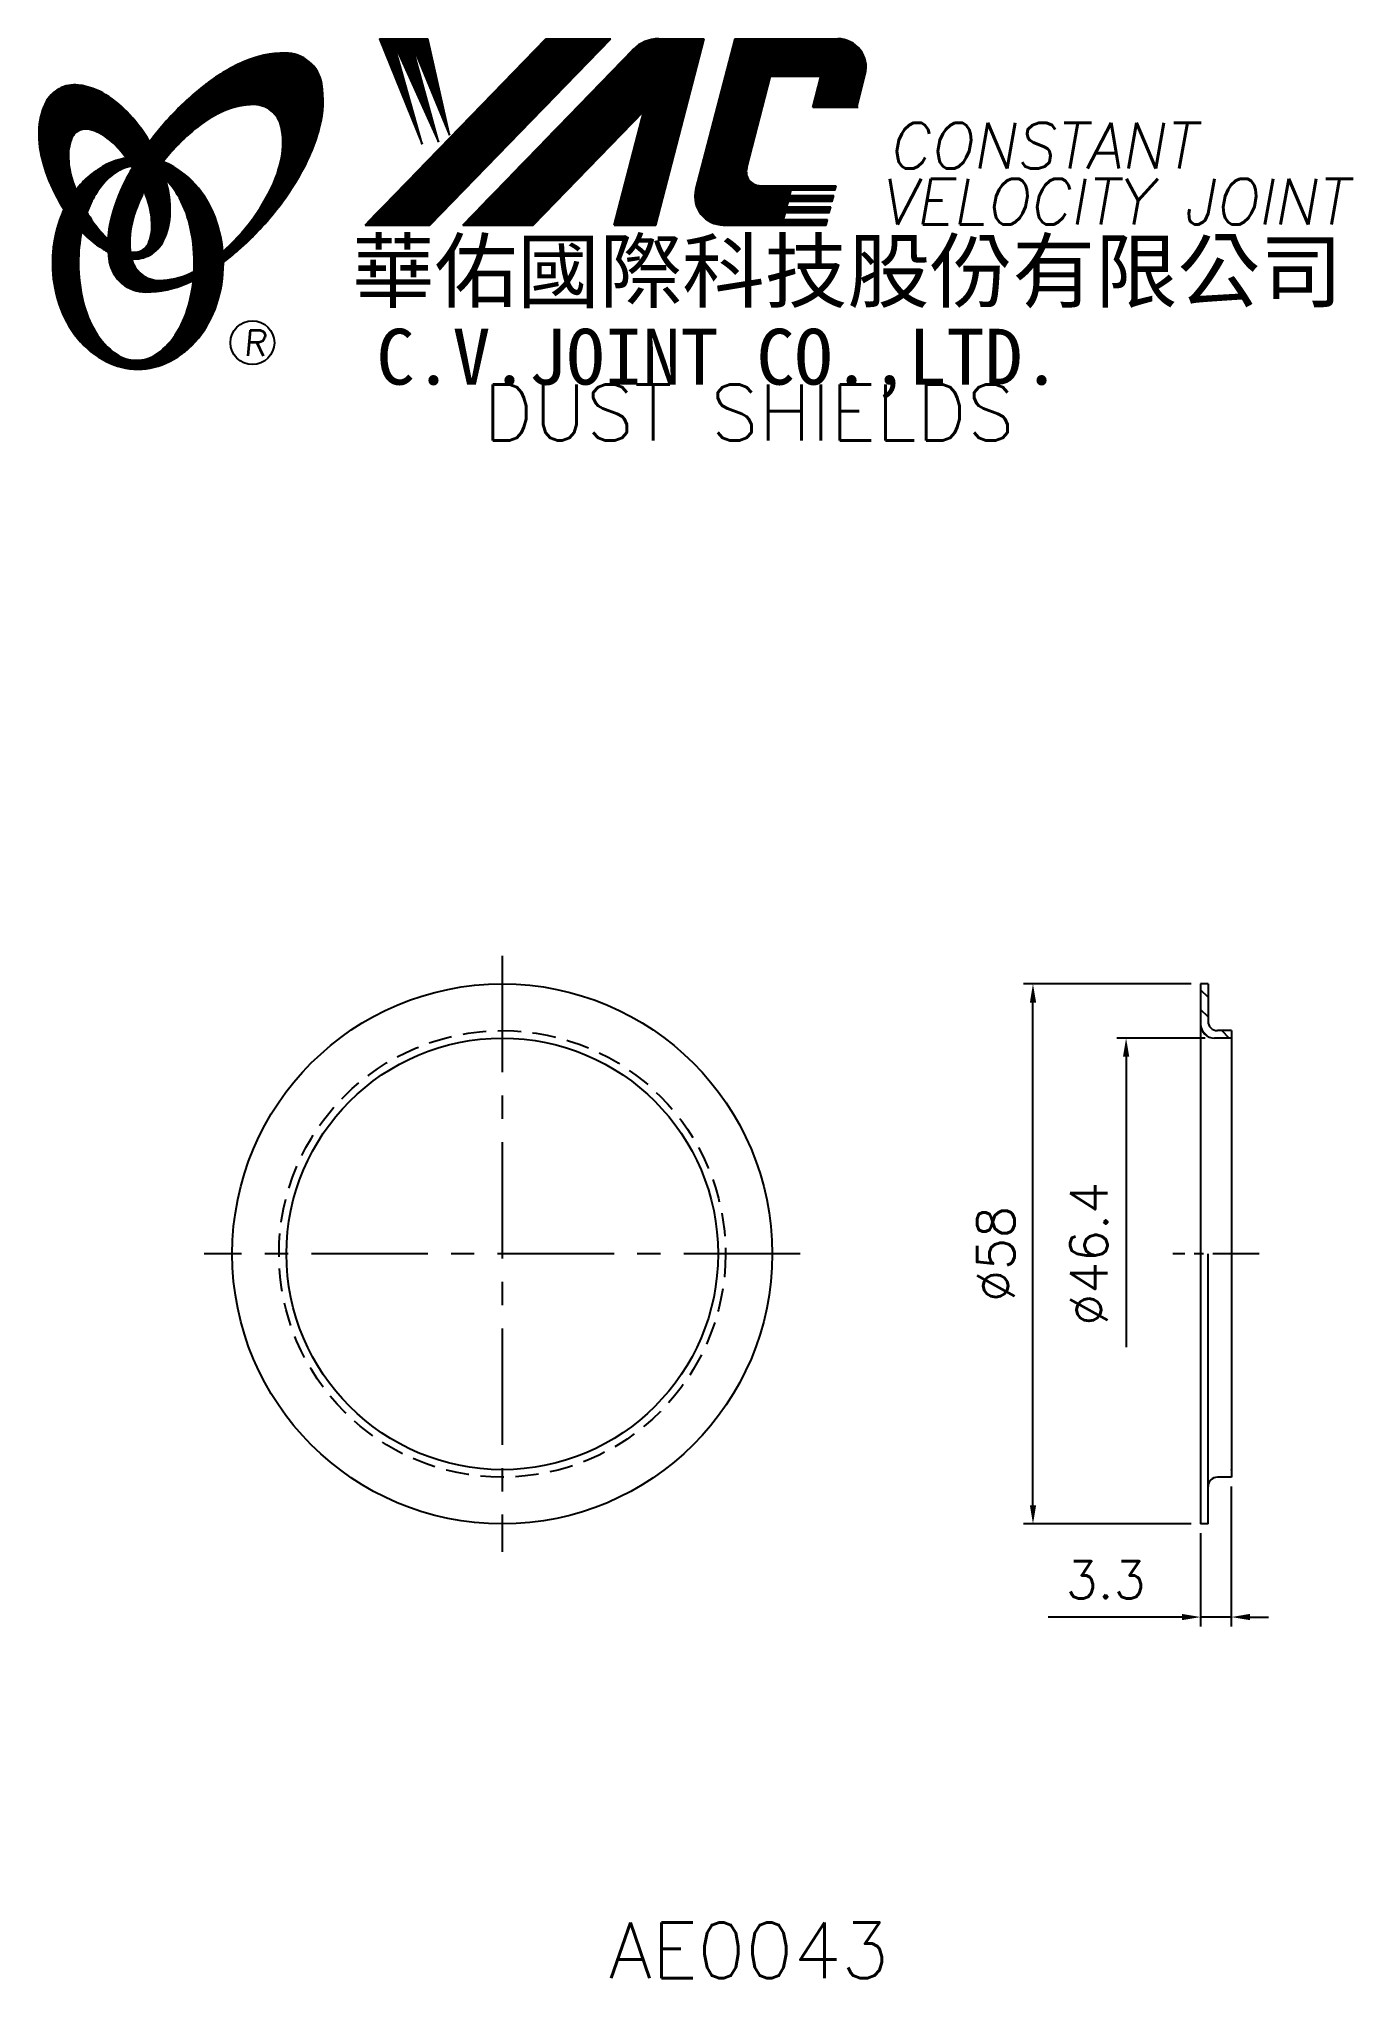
# Model space of a CAD drawing. Extents: x 101 to 242, y -4 to 204.
import ezdxf
from ezdxf.enums import TextEntityAlignment as Align

# ---------------------------------------------------------------- set-up
doc = ezdxf.new("R2010")
doc.units = 0
doc.header["$LTSCALE"] = 10
doc.header["$MEASUREMENT"] = 0
doc.linetypes.add('CENTER', pattern=[2, 1.25, -0.25, 0.25, -0.25])
doc.linetypes.add('HIDDEN', pattern=[0.375, 0.25, -0.125])
doc.layers.get('0').update_dxf_attribs({"linetype": 'CONTINUOUS'})
doc.layers.get('DEFPOINTS').update_dxf_attribs({"linetype": 'CONTINUOUS'})
doc.layers.add('4', color=4, linetype='CONTINUOUS')
doc.styles.add('CHINA', font='KAIU.TTF')
doc.styles.add('ITALICC', font='simplex.shx')
doc.dimstyles.new('STANDARD$0', dxfattribs={"dimtxt": 4, "dimasz": 2, "dimexe": 1, "dimexo": 1, "dimgap": 2, "dimtad": 1, "dimdec": 4, "dimzin": 10, "dimtxsty": 'ITALICC', "dimcen": 2, "dimclrd": 5, "dimclre": 5, "dimclrt": 18, "dimaunit": 1, "dimazin": 3, "dimtp": 0.1, "dimtfac": 0.7, "dimtdec": 4, "dimtmove": 0, "dimatfit": 3, "dimtolj": 1, "dimtzin": 10})
pattern_1 = [(45, (2.104168, -2.96409), (-0.00883883476, 0.00883883476), [])]
pattern_2 = [(45, (170.694714, -39.2685), (-0.00727476112, 0.00727476112), [])]

# ---------------------------------------------------------------- blocks, each defined once
blk = doc.blocks.new('*D14')
at = {"color": 5, "linetype": 'BYBLOCK'}
for p, q in [((224.91, 102.97), (206.91, 102.97)), ((207.91, 46.97), (207.91, 100.97)), ((224.91, 44.97), (206.91, 44.97))]:
    blk.add_line(p, q, dxfattribs=at)
for points in [[(207.58, 100.97), (208.25, 100.97), (207.91, 102.97)], [(207.58, 46.97), (208.25, 46.97), (207.91, 44.97)]]:
    blk.add_solid(points, dxfattribs=at)
at = {"layer": 'DEFPOINTS', "color": 0, "linetype": 'BYBLOCK'}
for p in [(207.91, 102.97), (225.91, 102.97), (225.91, 44.97)]:
    blk.add_point(p, dxfattribs=at)
at = {"color": 18, "linetype": 'BYBLOCK', "insert": (203.91, 73.97), "char_height": 4, "attachment_point": 5, "rotation": 90, "style": 'ITALICC'}
blk.add_mtext('\\A1;∅58', dxfattribs=at)
blk = doc.blocks.new('*D15')
at = {"color": 5, "linetype": 'BYBLOCK'}
for p, q in [((226.41, 97.15), (216.91, 97.15)), ((217.91, 95.15), (217.91, 63.97))]:
    blk.add_line(p, q, dxfattribs=at)
blk.add_solid([(217.58, 95.15), (218.25, 95.15), (217.91, 97.15)], dxfattribs=at)
at = {"layer": 'DEFPOINTS', "color": 0, "linetype": 'BYBLOCK'}
for p in [(217.91, 97.15), (227.41, 97.15), (225.91, 50.8)]:
    blk.add_point(p, dxfattribs=at)
at = {"color": 18, "linetype": 'BYBLOCK', "insert": (213.91, 73.97), "char_height": 4, "attachment_point": 5, "rotation": 90, "style": 'ITALICC'}
blk.add_mtext('\\A1;∅46.4', dxfattribs=at)
blk = doc.blocks.new('*D16')
at = {"color": 5, "linetype": 'BYBLOCK'}
for p, q in [((229.21, 49), (229.21, 33.97)), ((225.91, 43.97), (225.91, 33.97)), ((223.91, 34.97), (209.53, 34.97)), ((229.21, 34.97), (225.91, 34.97)), ((231.21, 34.97), (233.21, 34.97))]:
    blk.add_line(p, q, dxfattribs=at)
for points in [[(223.91, 35.31), (223.91, 34.64), (225.91, 34.97)], [(231.21, 35.31), (231.21, 34.64), (229.21, 34.97)]]:
    blk.add_solid(points, dxfattribs=at)
at = {"layer": 'DEFPOINTS', "color": 0, "linetype": 'BYBLOCK'}
for p in [(229.21, 50), (225.91, 44.97), (225.91, 34.97)]:
    blk.add_point(p, dxfattribs=at)
at = {"color": 18, "linetype": 'BYBLOCK', "insert": (215.72, 38.97), "char_height": 4, "attachment_point": 5, "style": 'ITALICC'}
blk.add_mtext('\\A1;3.3', dxfattribs=at)

msp = doc.modelspace()

# ---------------------------------------------------------------- hatches: boundary and pattern name
at = {"layer": '4', "linetype": 'CONTINUOUS'}
h = msp.add_hatch(dxfattribs=at)
h.set_pattern_fill('ANSI31', color=5, scale=0.1, style=0)
h.set_pattern_definition(pattern_1)
h.paths.add_polyline_path([(162.56287, 204.46689), (155.60557, 204.46689), (136.18896, 184.46313), (143.14627, 184.46313)])
h.paths.add_polyline_path([(166.10976, 196.70132), (162.92939, 184.46313), (167.41038, 184.46313), (172.60881, 204.46689), (167.71208, 204.46689, 0.202785967), (164.97801, 203.31048), (146.68388, 184.46313), (154.23079, 184.46313)])
h.paths.add_polyline_path([(179.73687, 200.46848), (185.13059, 200.46848), (184.26157, 197.12446), (188.97839, 197.12446), (189.89511, 200.65202, 0.490800957), (186.94491, 204.46689), (175.91059, 204.46689), (171.70354, 188.278, 0.490800957), (174.65374, 184.46313), (185.68806, 184.46313), (185.8425, 185.05744), (181.12568, 185.05744), (181.31905, 185.80153), (186.03587, 185.80153), (186.19443, 186.41167), (181.47761, 186.41167), (181.63885, 187.03214), (186.35567, 187.03214), (186.51185, 187.63313), (181.79503, 187.63313), (181.95183, 188.2365), (186.66865, 188.2365), (186.78539, 188.6857), (178.64564, 188.6857, -0.490800957), (177.17054, 190.59313)])
h = msp.add_hatch(dxfattribs=at)
h.set_pattern_fill('ANSI31', color=1, scale=0.1, style=0)
h.set_pattern_definition(pattern_1)
h.paths.add_polyline_path([(142.92094, 204.46689), (137.74361, 204.46689), (142.31437, 193.16315), (139.24844, 204.12114), (144.08317, 193.39881), (141.13516, 204.12114), (145.26238, 194.10578)])
h = msp.add_hatch(dxfattribs=at)
h.set_pattern_fill('ANSI31', color=5, scale=0.082305, style=0)
h.set_pattern_definition([(45, (2.104168, -2.96409), (-0.00727476112, 0.00727476112), [])])
h.paths.add_polyline_path([(124.13964, 197.40441, -0.172879177), (126.08111, 196.74585, -0.172879177), (127.16841, 195.0078, -0.104527385), (127.19618, 191.67961, -0.065680101), (126.02665, 188.27765, -0.051823203), (123.58624, 184.43526, -0.044272532), (120.91127, 181.60893, -0.020203161), (120.96485, 180.47101, 0.006517006), (121.3694, 180.78308, 0.049863361), (125.92282, 185.19614, 0.049863361), (129.51246, 190.42331, 0.063682799), (131.3335, 195.05066, 0.103597411), (131.5228, 199.63463, 0.177892575), (130.1742, 202.0049, 0.177892575), (127.61181, 202.93823, 0.103597411), (123.12401, 201.98519, 0.063682799), (118.86626, 199.41611, 0.049863361), (114.31284, 195.00305, 0.016070017), (113.04214, 193.39674, -0.007061632), (113.28942, 192.95971, -0.031648676), (114.24201, 190.92313, -0.008069351), (114.67392, 191.48744, -0.051823203), (117.85229, 194.7459, -0.065680101), (120.89422, 196.66625, -0.104527385)])
h.paths.add_polyline_path([(111.06397, 184.2431, -0.065680101), (112.2335, 187.64505, -0.006063428), (112.47744, 188.12007, 0.027613469), (111.75061, 189.70814, 0.017011252), (111.21719, 190.64311, 0.007829282), (110.7232, 189.77589, 0.063682799), (108.90216, 185.14854, 0.103597411), (108.71286, 180.56457, 0.177892575), (110.06147, 178.19429, 0.177892575), (112.62386, 177.26096, 0.103597411), (117.11166, 178.21401, 0.008811776), (117.73862, 178.50409, 0.013922709), (117.81595, 179.4739, -0.009086703), (117.36593, 179.25645, -0.104527385), (114.12051, 178.51829, -0.172879177), (112.17904, 179.17685, -0.172879177), (111.09175, 180.9149, -0.104527385)])
h = msp.add_hatch(dxfattribs=at)
h.set_pattern_fill('ANSI31', color=3, scale=0.082305, style=0)
h.set_pattern_definition(pattern_2)
h.paths.add_polyline_path([(108.34313, 198.45525, 0.106488277), (105.40126, 199.49382, 0.158297415), (103.31106, 199.09878, 0.158297415), (101.85173, 197.55109, 0.106488277), (101.14091, 194.51332, 0.071723199), (101.55896, 191.20037, 0.058080454), (103.10394, 187.38498, 0.058080454), (105.48499, 184.02719, 0.071723199), (108.05023, 181.88944, 0.020895977), (108.59041, 181.58745, -0.030777155), (108.57451, 182.96367, -0.042059526), (107.47815, 184.12643, -0.04691039), (105.85899, 186.60758, -0.04691039), (104.73071, 189.34706, -0.060581117), (104.32861, 191.60913, -0.10187153), (104.64023, 193.69733, -0.185892489), (105.42032, 194.58897, -0.185892489), (106.59696, 194.72709, -0.10187153), (108.49461, 193.80156, -0.060581117), (110.13144, 192.18929, -0.04691039), (111.75061, 189.70814, -0.04691039), (112.87889, 186.96865, -0.060581117), (113.28099, 184.70658, -0.10187153), (112.96937, 182.61838, -0.185892489), (112.18928, 181.72674, -0.185892489), (111.01263, 181.58862, -0.002013383), (110.97183, 181.59925, 0.021593804), (111.09175, 180.9149, 0.006477741), (111.10975, 180.83787, 0.14950097), (113.08231, 181.24591, 0.158297415), (114.54164, 182.7936, 0.106488277), (115.25245, 185.83136, 0.071723199), (114.83441, 189.14432, 0.058080454), (113.28942, 192.95971, 0.058080454), (110.90838, 196.3175, 0.071723199)])
h = msp.add_hatch(dxfattribs=at)
h.set_pattern_fill('ANSI31', color=1, scale=0.082305, style=0)
h.set_pattern_definition(pattern_2)
h.paths.add_polyline_path([(109.43676, 190.1318, -0.120168026), (111.12855, 190.78519, 0.016865385), (110.52879, 191.66793, 0.076648372), (108.37256, 190.94901, 0.104809576), (105.28811, 188.43591, 0.005838257), (105.12117, 188.22371, 0.028089978), (105.85899, 186.60758, 0.014237292), (106.30112, 185.82253, -0.045767751), (107.2263, 187.75937, -0.106890197)])
h.paths.add_polyline_path([(105.40539, 180.37718, -0.048711043), (105.73549, 183.75752, -0.007865741), (105.48499, 184.02719, -0.037695478), (103.84911, 186.14595, 0.03042545), (103.32379, 184.84197, 0.080710289), (102.59835, 180.37718, 0.080710289), (103.32379, 175.91239, 0.089265679), (105.28811, 172.31845, 0.104809576), (108.37256, 169.80535, 0.11926607), (111.78176, 168.98042, 0.11926607), (115.19095, 169.80535, 0.104809576), (118.2754, 172.31845, 0.089265679), (120.23973, 175.91239, 0.080710289), (120.96516, 180.37718, 0.080710289), (120.23973, 184.84197, 0.089265679), (118.2754, 188.43591, 0.104809576), (115.19095, 190.94901, 0.025513357), (114.49771, 191.26176, 0.004818181), (114.24201, 190.92313, -0.023722145), (114.78323, 189.32638, -0.065307489), (116.01841, 187.75937, -0.073950765), (117.33086, 184.56164, -0.060532391), (117.83931, 180.37718, -0.060532391), (117.33086, 176.19272, -0.073950765), (116.01841, 172.99499, -0.106890197), (113.80794, 170.62256, -0.153118262), (111.62235, 169.93719, -0.153118262), (109.43676, 170.62256, -0.106890197), (107.2263, 172.99499, -0.073950765), (105.91385, 176.19272, -0.060532391)])
h = msp.add_hatch(dxfattribs=at)
h.set_pattern_fill('ANSI31', color=5, scale=12, angle=90, style=0)
h.set_pattern_definition([(135, (11.8493, -3.9178), (-1.06066, -1.06066), [])])
h.paths.add_polyline_path([(227.71488, 97.9478, -0.414213562), (226.71488, 98.9478), (226.71488, 102.9728), (225.91488, 102.9728), (225.91488, 98.6478, 0.414213562), (227.41488, 97.1478), (229.21488, 97.1478), (229.21488, 97.9478)])

# ---------------------------------------------------------------- linework, layer by layer
at = {"layer": '4', "color": 5, "linetype": 'CONTINUOUS'}
for p, q in [((136.18896, 184.46313), (155.60557, 204.46689)), ((143.14627, 184.46313), (162.56287, 204.46689)), ((155.60557, 204.46689), (162.56287, 204.46689)), ((167.41038, 184.46313), (172.60881, 204.46689)), ((167.71208, 204.46689), (172.60881, 204.46689)), ((171.70354, 188.278), (175.91059, 204.46689)), ((175.91059, 204.46689), (186.94491, 204.46689)), ((146.68388, 184.46313), (164.97801, 203.31048)), ((177.17054, 190.59313), (179.73687, 200.46848)), ((179.73687, 200.46848), (185.13059, 200.46848)), ((184.26157, 197.12446), (185.13059, 200.46848)), ((188.97839, 197.12446), (189.89511, 200.65202)), ((154.23079, 184.46313), (166.10976, 196.70132)), ((162.92939, 184.46313), (166.10976, 196.70132)), ((184.26157, 197.12446), (189.12882, 197.12446)), ((178.64564, 188.6857), (186.78539, 188.6857)), ((181.79503, 187.63313), (181.95183, 188.2365)), ((181.79503, 187.63313), (186.51185, 187.63313)), ((181.95183, 188.2365), (186.66865, 188.2365)), ((186.35567, 187.03214), (186.51185, 187.63313)), ((186.66865, 188.2365), (186.78539, 188.6857)), ((181.12568, 185.05744), (181.31905, 185.80153)), ((181.31905, 185.80153), (186.03587, 185.80153)), ((181.47761, 186.41167), (181.63885, 187.03214)), ((181.47761, 186.41167), (186.19443, 186.41167)), ((181.63885, 187.03214), (186.35567, 187.03214)), ((186.03587, 185.80153), (186.19443, 186.41167)), ((136.18896, 184.46313), (143.14627, 184.46313)), ((146.68388, 184.46313), (154.23079, 184.46313)), ((162.92939, 184.46313), (167.41038, 184.46313)), ((174.65374, 184.46313), (185.68806, 184.46313)), ((181.12568, 185.05744), (185.8425, 185.05744)), ((185.68806, 184.46313), (185.8425, 185.05744))]:
    msp.add_line(p, q, dxfattribs=at)
at = {"layer": '4', "color": 1, "linetype": 'CONTINUOUS'}
for p, q in [((137.74361, 204.46689), (142.31437, 193.16315)), ((137.74361, 204.46689), (142.92094, 204.46689)), ((142.31437, 193.16315), (139.24844, 204.12114)), ((139.24844, 204.12114), (144.08317, 193.39881)), ((144.08317, 193.39881), (141.13516, 204.12114)), ((141.13516, 204.12114), (145.26238, 194.10578)), ((145.26238, 194.10578), (142.92094, 204.46689))]:
    msp.add_line(p, q, dxfattribs=at)
at = {"layer": '4', "color": 5, "linetype": 'CENTER'}
for p, q in [((150.91484, 105.9728), (150.91484, 41.9728)), ((182.91484, 73.9728), (118.91484, 73.9728))]:
    msp.add_line(p, q, dxfattribs=at)
at = {"layer": '4', "color": 7, "linetype": 'CONTINUOUS'}
for p, q in [((225.91488, 102.9728), (225.91488, 44.9728)), ((226.71488, 102.9728), (225.91488, 102.9728)), ((226.71488, 102.9728), (226.71488, 98.9478)), ((229.21488, 97.9478), (227.71488, 97.9478)), ((229.21488, 97.9478), (229.21488, 49.9978)), ((229.21488, 97.1478), (227.41488, 97.1478)), ((226.71488, 44.9728), (226.71488, 73.9728)), ((229.21488, 49.9978), (227.71488, 49.9978)), ((226.71488, 44.9728), (225.91488, 44.9728))]:
    msp.add_line(p, q, dxfattribs=at)
at = {"layer": '4', "color": 5, "linetype": 'CENTER', "ltscale": 0.4}
msp.add_line((232.21488, 73.9728), (222.91488, 73.9728), dxfattribs=at)
at = {"layer": '4', "color": 5, "linetype": 'CONTINUOUS'}
for points in [[(120.96485, 180.47101, 0.006517006), (121.3694, 180.78308, 0.049863361), (125.92282, 185.19614, 0.049863361), (129.51246, 190.42331, 0.063682799), (131.3335, 195.05066, 0.103597411), (131.5228, 199.63463, 0.177892575), (130.1742, 202.0049, 0.177892575), (127.61181, 202.93823, 0.103597411), (123.12401, 201.98519, 0.063682799), (118.86626, 199.41611, 0.049863361), (114.31284, 195.00305, 0.016070017), (113.04214, 193.39674)], [(120.91127, 181.60893, 0.044272532), (123.58624, 184.43526, 0.051823203), (126.02665, 188.27765, 0.065680101), (127.19618, 191.67961, 0.104527385), (127.16841, 195.0078, 0.172879177), (126.08111, 196.74585, 0.172879177), (124.13964, 197.40441, 0.104527385), (120.89422, 196.66625, 0.065680101), (117.85229, 194.7459, 0.051823203), (114.67392, 191.48744, 0.008069351), (114.24201, 190.92313)], [(111.21719, 190.64311, 0.007829282), (110.7232, 189.77589, 0.063682799), (108.90216, 185.14854, 0.103597411), (108.71286, 180.56457, 0.177892575), (110.06147, 178.19429, 0.177892575), (112.62386, 177.26096, 0.103597411), (117.11166, 178.21401, 0.008811776), (117.73862, 178.50409, 0.008811776)], [(112.47744, 188.12007, 0.006063428), (112.2335, 187.64505, 0.065680101), (111.06397, 184.2431, 0.104527385), (111.09175, 180.9149, 0.172879177), (112.17904, 179.17685, 0.172879177), (114.12051, 178.51829, 0.104527385), (117.36593, 179.25645, 0.009086703), (117.81595, 179.4739, 0.009086703)]]:
    msp.add_lwpolyline(points, format="xyb", dxfattribs=at)
at = {"layer": '4', "color": 3, "linetype": 'CONTINUOUS'}
for points in [[(111.10975, 180.83787, 0.14950097), (113.08231, 181.24591, 0.158297415), (114.54164, 182.7936, 0.106488277), (115.25245, 185.83136, 0.071723199), (114.83441, 189.14432, 0.058080454), (113.28942, 192.95971, 0.058080454), (110.90838, 196.3175, 0.071723199), (108.34313, 198.45525, 0.106488277), (105.40126, 199.49382, 0.158297415), (103.31106, 199.09878, 0.158297415), (101.85173, 197.55109, 0.106488277), (101.14091, 194.51332, 0.071723199), (101.55896, 191.20037, 0.058080454), (103.10394, 187.38498, 0.058080454), (105.48499, 184.02719, 0.071723199), (108.05023, 181.88944, 0.020895977), (108.59041, 181.58745, 0.020895977)], [(110.97183, 181.59925, 0.002013383), (111.01263, 181.58862, 0.185892489), (112.18928, 181.72674, 0.185892489), (112.96937, 182.61838, 0.10187153), (113.28099, 184.70658, 0.060581117), (112.87889, 186.96865, 0.04691039), (111.75061, 189.70814, 0.04691039), (110.13144, 192.18929, 0.060581117), (108.49461, 193.80156, 0.10187153), (106.59696, 194.72709, 0.185892489), (105.42032, 194.58897, 0.185892489), (104.64023, 193.69733, 0.10187153), (104.32861, 191.60913, 0.060581117), (104.73071, 189.34706, 0.04691039), (105.85899, 186.60758, 0.04691039), (107.47815, 184.12643, 0.042059526), (108.57451, 182.96367, 0.042059526)]]:
    msp.add_lwpolyline(points, format="xyb", dxfattribs=at)
at = {"layer": '4', "color": 1, "linetype": 'CONTINUOUS'}
for points in [[(110.52879, 191.66793, 0.076648372), (108.37256, 190.94901, 0.104809576), (105.28811, 188.43591, 0.005838257), (105.12117, 188.22371, 0.005838257)], [(103.84911, 186.14595, 0.03042545), (103.32379, 184.84197, 0.080710289), (102.59835, 180.37718, 0.080710289), (103.32379, 175.91239, 0.089265679), (105.28811, 172.31845, 0.104809576), (108.37256, 169.80535, 0.11926607), (111.78176, 168.98042, 0.11926607), (115.19095, 169.80535, 0.104809576), (118.2754, 172.31845, 0.089265679), (120.23973, 175.91239, 0.080710289), (120.96516, 180.37718, 0.080710289), (120.23973, 184.84197, 0.089265679), (118.2754, 188.43591, 0.104809576), (115.19095, 190.94901, 0.025513357), (114.49771, 191.26176, 0.025513357)], [(111.12855, 190.78519, 0.120168026), (109.43676, 190.1318, 0.106890197), (107.2263, 187.75937, 0.045767751), (106.30112, 185.82253, 0.045767751)], [(105.73549, 183.75752, 0.048711043), (105.40539, 180.37718, 0.060532391), (105.91385, 176.19272, 0.073950765), (107.2263, 172.99499, 0.106890197), (109.43676, 170.62256, 0.153118262), (111.62235, 169.93719, 0.153118262), (113.80794, 170.62256, 0.106890197), (116.01841, 172.99499, 0.073950765), (117.33086, 176.19272, 0.060532391), (117.83931, 180.37718, 0.060532391), (117.33086, 184.56164, 0.073950765), (116.01841, 187.75937, 0.065307489), (114.78323, 189.32638)]]:
    msp.add_lwpolyline(points, format="xyb", dxfattribs=at)
at = {"layer": '4', "color": 5, "linetype": 'CONTINUOUS'}
msp.add_circle((124.086, 171.83146), 2.35282, dxfattribs=at)
at = {"layer": '4', "color": 7, "linetype": 'CONTINUOUS'}
for radius in [29, 23.175]:
    msp.add_circle((150.91484, 73.9728), radius, dxfattribs=at)
at = {"layer": '4', "color": 5, "linetype": 'HIDDEN'}
msp.add_circle((150.91484, 73.9728), 23.975, dxfattribs=at)
at = {"layer": '4', "color": 5, "linetype": 'CONTINUOUS'}
for centre, radius, start, end in [((167.71208, 200.65665), 3.81024, 90, 135.8533387), ((186.94491, 201.4187), 3.04819, 345.4326059, 90), ((178.64564, 190.20979), 1.5241, 165.4326059, 270), ((174.65374, 187.51133), 3.04819, 165.4326059, 270)]:
    msp.add_arc(centre, radius, start, end, dxfattribs=at)
at = {"layer": '4', "color": 7, "linetype": 'CONTINUOUS'}
for centre, radius, start, end in [((227.41488, 98.6478), 1.5, 180, 270), ((227.71488, 98.9478), 1, 180, 270), ((227.71488, 48.9978), 1, 90, 180)]:
    msp.add_arc(centre, radius, start, end, dxfattribs=at)
for p in [(229.21488, 97.1478), (229.21488, 50.7978)]:
    msp.add_point(p, dxfattribs=at)

# ---------------------------------------------------------------- texts
at = {"layer": '4', "color": 5, "linetype": 'CONTINUOUS', "style": 'ITALICC'}
for s, height, oblique, p in [('CONSTANT', 4.9, 10, (192.33777, 190.5336)), ('VELOCITY JOINT', 4.9, 10, (191.45954, 184.53822)), ('R', 2.75625, 5, (123.12731, 170.42186))]:
    msp.add_text(s, height=height, dxfattribs=dict(at, oblique=oblique)).set_placement(p)
at = {"layer": '4', "color": 7, "linetype": 'CONTINUOUS', "style": 'CHINA'}
for s, height, p in [('華佑國際科技股份有限公司', 6.5, (134.7756, 176.27328)), ('C.V.JOINT CO.,LTD.', 6, (137.40424, 167.32707))]:
    msp.add_text(s, height=height, dxfattribs=at).set_placement(p)
at = {"layer": '4', "color": 18, "linetype": 'CONTINUOUS', "style": 'ITALICC'}
for s, p in [('DUST SHIELDS', (177.40696, 161.33425)), ('AE0043', (177.40696, -3.81314))]:
    msp.add_text(s, height=6, dxfattribs=at).set_placement(p, align=Align.CENTER)

# ---------------------------------------------------------------- dimensions: what is measured, and where the dimension line sits
at = {"layer": '4', "color": 7, "linetype": 'CONTINUOUS'}
dim = msp.add_linear_dim(base=(207.91493, 102.9728), p1=(225.91488, 44.9728), p2=(225.91488, 102.9728), angle=90, text='%%C58', dimstyle='STANDARD$0', dxfattribs=at)
dim.commit()
dim.dimension.update_dxf_attribs({"geometry": '*D14', "text_midpoint": (203.91493, 73.9728)})
dim = msp.add_linear_dim(base=(217.91488, 97.1478), p1=(225.91488, 50.7978), p2=(227.41488, 97.1478), angle=90, text='%%C46.4', dimstyle='STANDARD$0', override={"dimcen": -2, "dimse1": 1, "dimsd1": 1}, dxfattribs=at)
dim.commit()
dim.dimension.update_dxf_attribs({"geometry": '*D15', "text_midpoint": (213.91488, 73.9728)})
dim = msp.add_linear_dim(base=(225.91488, 34.97279), p1=(229.21488, 49.9978), p2=(225.91488, 44.9728), text='3.3', dimstyle='STANDARD$0', dxfattribs=at)
dim.commit()
dim.dimension.update_dxf_attribs({"geometry": '*D16', "text_midpoint": (215.7244, 38.97279)})

doc.saveas('drawing.dxf')
